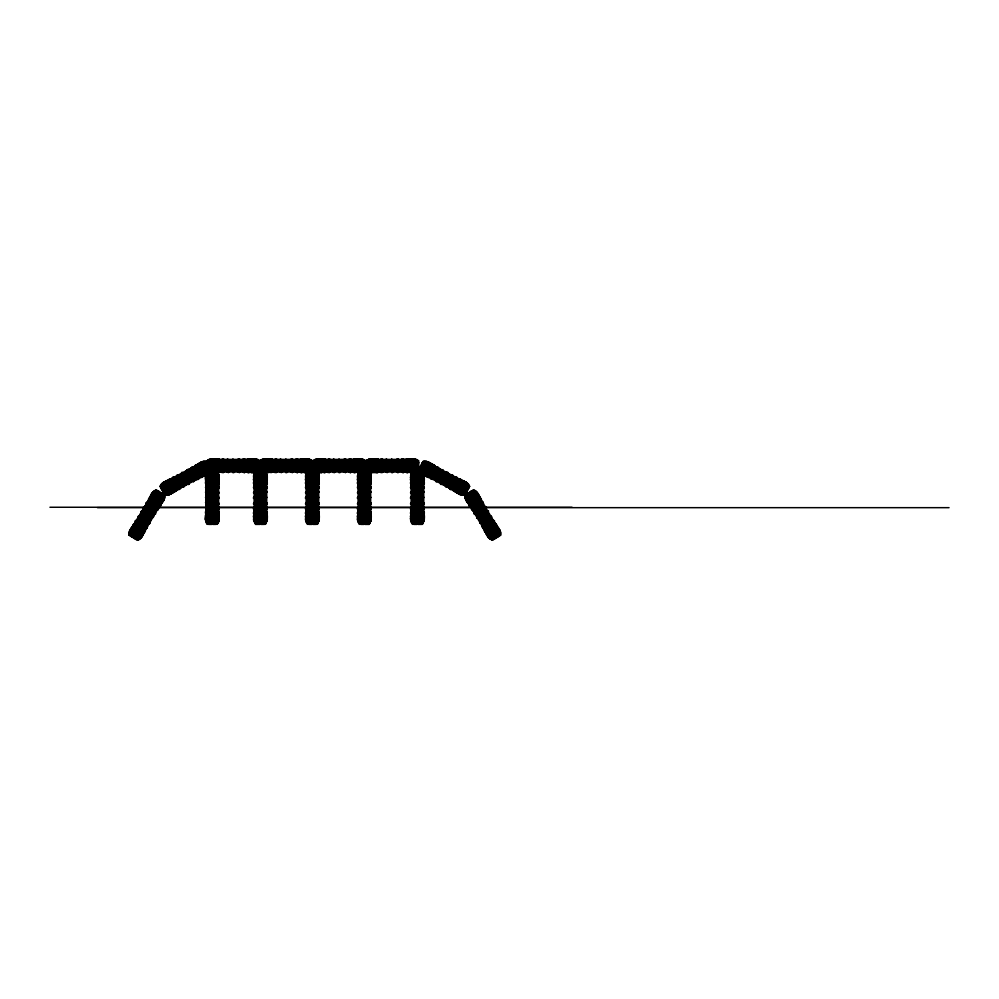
<?xml version="1.0" encoding="UTF-8"?>
<svg xmlns="http://www.w3.org/2000/svg" width="999" height="999" viewBox="0 0 999 999"><rect width="100%" height="100%" fill="white"/><g stroke="black" fill="none" stroke-linecap="round" stroke-linejoin="round"><path stroke-width="1.5" d="M456.58 479.395L456.58 478.558M149.825 497.952L150.899 495.104M162.637 501.023L160.464 506.068L159.016 507.067M176.898 475.786L177.123 474.837L178.034 475.174M183.966 486.251L183.754 487.2L182.842 486.85M187.362 470.179L187.962 469.23L190.534 471.615M143.744 532.579L142.645 535.489M150.037 497.614C149.8 495.317 153.546 491.358 155.819 493.344M436.151 481.093L436.288 481.993L437.125 481.605M443.057 470.541L442.919 469.63L442.095 470.017M445.079 485.889C447.877 488.136 454.445 475.899 451.024 474.812M474.238 514.01L475.137 514.448M232.942 458.878L232.917 472.714L232.954 471.978M285.914 471.978L285.864 472.714L285.889 458.878M339.036 458.878L339.011 472.714L339.061 471.978M339.96 471.978L339.91 472.714L339.86 471.978M391.77 471.978L391.72 472.714L391.745 458.878M392.657 471.978L392.619 472.714L392.57 471.978M481.206 500.124C481.705 497.852 477.897 495.117 476.024 496.865M484.49 530.069L484.715 531.868L486.188 532.917M142.932 533.941C143.044 536.401 139.273 540.609 136.826 538.748M150.849 496.241L151.361 493.968L153.122 492.457M163.898 498.901L163.399 501.173L161.626 502.697L161.888 501.86M129.745 531.505L131.019 528.309M142.832 534.115L142.308 536.413L140.534 537.962M150.961 496.066C150.874 493.706 154.608 489.16 157.118 491.183M481.506 500.611L481.306 498.863L479.87 497.877M484.19 529.582C483.666 531.768 487.437 534.465 489.26 532.642M151.236 495.604C151.174 493.119 154.97 488.673 157.505 490.534L130.27 536.051C127.248 534.752 129.658 529.233 131.768 528.134M130.37 533.229L130.232 531.093M142.545 534.59C142.607 537.075 138.811 541.508 136.276 539.647L163.524 494.143C166.483 495.442 164.161 500.961 162.013 502.06M163.162 500.049L163.636 498.039L163.162 498.826M137.737 540.234L164.723 495.142L163.948 493.831L209.74 469.28M207.892 461.026L208.991 460.277M260.839 461.026L261.938 460.277M313.986 461.026L315.085 460.277M366.695 461.026L367.794 460.277M259.116 470.379L258.004 471.128M312.075 470.379L310.964 471.128M365.222 470.379L364.111 471.128M417.932 470.379L416.808 471.128M412.225 458.878C414.26 458.753 419.118 459.29 418.681 462.2L206.843 462.2C206.306 459.203 211.326 458.816 213.299 458.878M312.824 470.379L308.092 472.627M207.917 469.205L418.681 469.205L418.681 470.379L415.721 471.978L369.28 471.978L366.496 470.654L366.408 469.205M205.257 476.623L205.444 475.424M206.031 476.623L206.194 475.599L206.194 505.894M205.444 517.944C205.382 519.905 205.769 524.937 208.766 524.4L208.766 472.115M206.194 518.119L206.194 520.154L206.031 508.116M218.344 477.647L218.344 475.599L218.344 520.154L218.344 518.119M267.27 477.809L267.27 475.424L265.497 471.603L265.497 524.15L263.948 524.4L263.948 471.353M319.255 477.809L319.255 475.424L317.482 471.603L317.482 524.15L315.934 524.4L315.934 471.353L317.207 471.366L317.207 524.388M371.203 477.809L371.203 475.424L369.056 471.353L369.056 524.4L367.882 524.4L367.882 471.353L370.529 471.778M424.288 477.809L424.288 475.424M418.494 469.805L419.143 471.004L463.873 494.98L465.097 495.017L465.784 493.831L419.043 468.768L418.494 469.805L465.234 494.867L492.457 540.247L493.456 539.647L466.221 494.143C463.424 495.242 465.596 499.712 466.683 501.386M429.607 462.712C427.909 461.725 423.301 459.69 422.352 462.587L469.105 487.649C470.729 485.064 466.296 481.443 463.748 481.63M205.444 480.294L205.444 478.196L207.405 474.513M218.344 519.517L218.344 517.532M267.27 478.384C267.407 476.386 266.795 471.665 263.948 472.115M319.255 478.384C319.43 476.348 318.731 471.74 315.934 472.115M371.203 478.384C371.316 476.423 370.779 471.615 367.882 472.115M424.288 478.384L423.751 474.987L423.751 521.441L422.415 524.3L420.966 524.4L420.966 471.353M205.332 476.96L205.981 475.249M206.031 477.46L206.194 476.486M205.444 515.047C205.22 517.457 205.107 523.651 208.766 523.351M218.344 478.446L218.344 476.486M218.344 519.28L218.344 517.307M267.27 478.608L267.27 476.311L265.222 472.415M319.255 478.608L319.255 476.311L317.207 472.415M371.203 478.608L371.203 476.311L369.155 472.415M424.288 478.608L424.288 476.311M206.031 479.245L206.194 478.346M218.344 480.144L218.344 476.236M218.344 517.407L218.344 515.621M267.27 480.294C267.457 478.396 266.596 474.125 263.948 474.637M267.27 517.557L267.27 515.472M319.255 480.294C319.48 478.359 318.544 474.2 315.934 474.637M319.255 517.557L319.255 515.472M371.203 480.294C371.378 478.421 370.592 474.088 367.882 474.637M371.203 517.557L371.203 515.472M424.288 480.294C424.488 478.396 423.626 474.125 420.966 474.637M424.288 517.557L424.288 515.472M218.344 480.569L219.28 477.46L217.282 472.564M218.344 516.933L218.344 515.184M267.27 480.706L267.27 478.671M263.948 523.351C267.595 523.651 267.482 517.47 267.27 515.047M319.255 480.706L319.255 478.671M315.934 523.351C319.555 523.576 319.493 517.507 319.255 515.047M371.203 480.706L371.203 478.671M367.882 523.351C371.491 523.588 371.453 517.494 371.203 515.047M424.288 480.706L424.288 478.671M420.966 523.351C424.625 523.651 424.513 517.47 424.288 515.047M497.977 528.134C500.187 529.258 502.31 534.69 499.475 536.051L472.24 490.534C474.812 488.499 478.533 493.219 478.509 495.604M206.194 481.793L206.194 483.266M218.344 483.266L218.344 481.793M218.344 513.961L218.344 512.487M267.27 483.391C267.557 481.655 266.258 478.184 263.948 478.733M267.27 514.085L267.27 512.362M319.255 483.391C319.568 481.63 318.219 478.221 315.934 478.733M319.255 514.085L319.255 512.362M371.203 483.391C371.466 481.668 370.242 478.146 367.882 478.733M371.203 514.085L371.203 512.362M424.288 483.391C424.575 481.655 423.289 478.184 420.966 478.733M424.288 514.085L424.288 512.362M483.191 503.434L482.729 501.61L480.057 500.799L478.796 501.498M482.505 526.748L482.967 528.583M494.505 522.34L494.517 520.941L493.281 520.292M205.444 511.763C205.17 513.436 206.456 516.845 208.766 516.233M206.194 511.888L206.194 513.299M218.344 483.866L218.344 482.455M218.344 513.299L218.344 511.888M267.27 483.991L267.27 482.342M319.255 483.991L319.255 482.342M371.203 483.991L371.203 482.342M424.288 483.991L424.288 482.342M134.49 523.988L133.766 525.212L136.289 520.679M158.304 509.315L157.717 510.302M146.378 502.659L149.6 500.799L150.936 501.498M483.553 504.033L483.154 502.31M206.269 473.526L206.543 472.539M180.594 488.061L179.358 489.335L176.848 488.623L176.061 487.337M190.747 468.356L191.97 467.082M198.639 478.384L198.002 479.557L196.678 479.433M218.344 487.387L218.344 486.326M218.344 509.428L218.344 508.366M267.27 487.475L265.497 484.265L263.948 484.128M267.27 509.515L267.27 508.279M319.255 487.475L317.482 484.265L315.934 484.128M319.255 509.515L319.255 508.279M371.203 487.475L369.393 484.215L367.882 484.128M371.203 509.515L371.203 508.279M424.288 487.475L422.515 484.265L420.966 484.128M424.288 509.515L424.288 508.279M205.444 507.542L207.255 510.576L208.766 510.651M218.344 488.124L218.344 487.15M218.344 508.603L218.344 507.629M267.27 488.211L267.27 487.062M319.255 488.211L319.255 487.062M371.203 488.211L371.203 487.062M424.288 488.211L424.288 487.062M191.358 468.032L192.695 466.695L195.392 467.382L199.987 475.836L199.151 478.733L197.29 479.108M160.714 485.976L163.224 482.505L166.471 481.381M132.705 525.499L134.478 523.613M148.476 499.15C149.126 497.564 151.998 495.117 153.721 496.865M144.356 531.468L144.605 530.756M145.305 531.031L144.43 532.504M440.422 484.003L446.878 471.965M131.893 528.334L132.205 527.497C129.57 528.771 127.622 535.127 131.943 535.826M143.931 533.329C143.144 535.039 140.235 538.136 138.249 536.363M130.694 530.332L131.056 529.408M467.02 488.748L467.47 487.612M469.655 486.625L422.914 461.563M141.321 536.538L141.708 535.576M419.418 470.292L420.03 471.478M218.544 479.47C219.83 477.485 218.968 471.653 215.772 472.115L215.772 524.4C218.931 524.725 219.855 518.931 218.544 516.833M254.158 478.921L253.609 475.424L255.769 471.353L255.769 524.4L256.93 524.4L256.93 471.353L255.669 471.303M265.497 524.15L267.27 520.329L267.27 517.944M306.156 478.921L305.607 475.424L307.38 471.603M317.482 524.15L319.255 520.329L319.255 517.944M359.328 471.603L357.555 475.424L358.092 478.921M369.056 524.4L371.203 520.329L371.203 517.944M411.176 478.921L410.639 475.424L412.412 471.603M463.811 487.025L464.285 485.901M256.93 472.115C253.746 471.653 252.872 477.485 254.158 479.47M306.156 516.833C304.82 518.943 305.794 524.687 308.928 524.4L308.928 472.115C305.731 471.653 304.87 477.485 306.156 479.47M358.092 516.833C356.73 519.005 357.817 524.6 360.876 524.4L360.876 472.115C357.679 471.653 356.818 477.485 358.092 479.47M411.176 516.833C409.815 519.005 410.901 524.6 413.961 524.4L413.961 472.115C410.764 471.653 409.902 477.485 411.176 479.47M255.394 472.639L253.609 476.311L254.158 479.67M307.38 472.639L305.607 476.311L306.156 479.67M359.328 472.639L357.555 476.311L358.092 479.67M205.981 477.222L207.317 474.712L208.766 474.637M441.458 483.941L441.158 484.602L441.546 483.978M447.477 472.914L447.777 472.24L447.39 472.864M228.846 471.978L228.296 472.714L227.747 471.978M281.793 471.978L281.243 472.714L280.694 471.978M334.94 471.978L334.39 472.714L333.841 471.978M387.649 471.978L387.1 472.714L386.551 471.978M218.544 478.921L219.093 475.424L217.32 471.603L217.32 524.15M254.158 516.833L253.609 520.329L255.769 524.4M266.046 521.103L266.508 520.154M318.044 521.103L318.506 520.154M369.992 521.103L370.454 520.154M412.038 473.501L410.452 477.46L411.176 479.67M423.077 521.103L423.539 520.154M422.477 524.238L422.515 474.85M423.751 521.441L424.288 517.944M168.843 480.869L170.454 479.483M177.073 489.947C176.373 492.182 171.828 492.307 171.154 489.972M203.009 476.036L201.948 477.435L200.2 477.547M217.282 523.476L219.093 519.68L218.544 516.296M254.158 516.296L253.609 519.68L255.769 523.638M266.046 520.442L266.508 519.517M306.156 516.296L305.607 519.68L307.754 523.638M318.044 520.442L318.506 519.517M358.092 516.296L357.555 519.68L359.702 523.638M369.992 520.442L370.454 519.517M411.176 516.296L410.452 518.531L412.038 522.527M423.077 520.442L423.539 519.517M254.158 516.083C252.872 518.056 253.758 523.813 256.93 523.351M266.046 520.192L266.508 519.28M306.156 516.083C304.857 518.056 305.756 523.813 308.928 523.351M318.044 520.192L318.506 519.28M358.092 516.083C356.805 518.056 357.704 523.813 360.876 523.351M369.992 520.192L370.454 519.28M411.176 516.083C409.89 518.056 410.789 523.813 413.961 523.351M423.077 520.192L423.539 519.28M167.707 480.719L169.668 479.045M176.573 490.209L174.613 491.883M194.755 466.208C195.479 464.073 200.212 463.511 200.886 466.071M420.729 466.321L421.253 465.359M419.717 469.13L419.143 470.529L421.628 473.926M419.892 468.781L420.342 467.957M420.517 467.619L421.116 466.521M421.628 465.559L422.215 464.46M422.402 464.11L422.839 463.286M423.027 462.949C424.125 459.915 429.67 461.913 430.806 463.973M421.391 466.67L421.903 465.709M422.502 464.61L423.301 463.099M421.928 470.317C420.117 472.677 424.138 476.248 426.461 475.899M422.115 469.967L422.552 469.143M422.739 468.806L423.326 467.707M423.838 466.745L424.425 465.646M424.612 465.309L425.062 464.485M425.237 464.135C426.173 461.263 431.418 462.737 432.392 464.822M423.576 467.844L424.1 466.883M425.537 472.252C423.826 474.225 426.835 477.872 429.046 477.285M425.724 471.915L426.161 471.091M426.348 470.741L426.935 469.642M427.46 468.681L428.047 467.582M428.221 467.245L428.671 466.421M428.858 466.071C429.533 463.511 434.265 464.073 434.977 466.208M427.147 469.755L427.659 468.793M430.307 474.8L429.67 476.173L430.594 478.733L432.442 479.108M430.482 474.463L430.931 473.638M431.106 473.301L431.705 472.202M432.217 471.241L432.804 470.142M432.992 469.792L433.429 468.968M433.616 468.631L434.403 467.345L437.038 466.695L438.386 468.032M431.855 472.277L432.367 471.316M459.79 487.262L460.302 486.301M458.591 489.972C457.929 492.382 453.346 492.145 452.659 489.947M458.778 489.635L459.215 488.811M459.403 488.461L459.99 487.362M460.502 486.401L461.101 485.302M461.276 484.965L461.725 484.14M461.9 483.791C463.598 481.905 460.776 478.234 458.603 478.871M463.561 489.273L464.073 488.324M462.412 492.02C461.638 494.58 457.517 493.394 455.969 492.345M462.587 491.683L463.037 490.859M463.224 490.509L463.811 489.41M464.323 488.449L464.91 487.35M465.097 487.012L465.534 486.188M465.721 485.839C467.52 483.753 464.11 481.019 462.425 480.307M465.984 490.584L466.496 489.622M464.86 493.331C463.948 496.116 459.503 494.355 457.829 493.331M465.047 492.994L465.484 492.17M465.671 491.82C470.554 487.924 469.068 483.379 464.285 481.306M465.921 491.958L466.521 490.859M467.033 489.897L467.619 488.811M467.807 488.461L468.244 487.637M466.895 491.071L467.407 490.109M186.663 469.93L187.65 470.017M193.444 481.993L193.581 481.093M267.27 492.27C265.771 488.474 253.247 488.823 254.158 492.582M267.27 504.145L267.27 503.484M319.255 492.27C317.869 488.499 305.207 488.811 306.156 492.582M319.255 504.145L319.255 503.484M371.203 492.27C369.755 488.461 357.093 488.836 358.092 492.582M371.203 504.145L371.203 503.484M424.288 492.27C422.827 488.461 410.127 488.861 411.176 492.582M424.288 504.145L424.288 503.484M218.544 481.256C219.98 479.358 218.669 474.188 215.772 474.637M218.544 518.531L219.28 516.508L218.544 514.497M254.158 514.497L253.421 516.508L254.158 518.531M306.156 514.497L305.419 516.508L306.156 518.531M358.092 514.497L357.367 516.508L358.092 518.531M411.388 478.346L411.863 477.51M411.176 514.497L410.452 516.508L411.176 518.531M228.072 471.978C224.363 473.002 223.901 460.402 227.76 458.878M239.935 471.978L239.298 472.714L238.649 471.978M281.019 471.978C277.322 473.002 276.86 460.402 280.707 458.878M292.894 471.978L292.245 472.714L291.608 471.978M334.166 471.978L333.191 472.527L332.055 469.205M346.041 471.978L345.392 472.714L344.755 471.978M386.875 471.978C383.179 473.002 382.704 460.402 386.563 458.878M398.738 471.978L398.102 472.714L397.452 471.978M218.544 481.668L219.28 479.695L218.544 477.722M254.158 477.722L253.421 479.695L254.158 481.668M254.158 514.098C252.759 515.921 254.008 521.103 256.93 520.566M266.508 516.933L265.309 518.444M267.27 517.082L265.384 520.479L263.948 520.566M306.156 477.722L305.419 479.695L306.156 481.668M306.156 514.098C304.745 515.921 306.006 521.103 308.928 520.566M318.044 517.744L318.506 516.933M319.255 517.082L317.382 520.479L315.934 520.566M358.092 477.722L357.367 479.695L358.092 481.668M358.092 514.098C356.693 515.921 357.954 521.103 360.876 520.566M369.992 517.744L370.454 516.933M371.203 517.082L369.393 520.429L367.882 520.566M411.176 477.722L410.452 479.695L411.176 481.668M411.176 514.098C409.777 515.921 411.039 521.103 413.961 520.566M423.077 517.744L423.539 516.933M424.288 517.082L422.415 520.479L420.966 520.566M129.408 532.08L153.596 491.658M136.676 520.342L138.574 517.17M140.434 514.048L139.236 516.97M141.771 511.513L144.58 507.13M144.593 506.805L148.264 501.885M140.784 514.385L141.92 511.575M154.008 492.282L153.671 492.857L154.708 492.557M129.208 534.078L155.27 490.534M129.058 535.052L156.119 489.91M129.258 535.452L156.493 489.935M137.288 540.247L164.523 494.742L210.577 470.154M138.524 539.66L164.585 496.103M150.412 520.142L151.96 517.557M140.659 537.325L140.984 536.788L140.11 537.337M150.861 520.292L149.375 522.777L149.338 521.915M153.821 515.347C153.584 522.327 145.242 511.663 141.246 511.226M140.185 538.536L164.385 498.101M196.99 465.01L199.363 463.124M173.988 491.595L172.565 493.194L170.442 493.506M205.444 502.659C207.617 505.407 218.369 505.319 218.544 502.397M485.914 507.992L485.951 506.993M479.782 522.202L479.732 523.189L483.379 522.052M218.544 484.19C220.13 482.517 218.294 478.184 215.772 478.733M218.544 514.885L219.28 513.224L218.544 511.563M254.158 511.563L253.421 513.224L254.158 514.885M306.156 511.563L305.419 513.224L306.156 514.885M358.092 511.563L357.367 513.224L358.092 514.885M411.176 511.563L410.452 513.224L411.176 514.885M423.838 462.05L428.296 462L430.994 464.073L430.144 463.848M464.56 494.505L460.064 494.53L458.029 493.444M198.926 463.973C200.075 461.913 205.607 459.915 206.718 462.949M208.117 473.926L209.952 471.341M218.544 484.752L219.28 483.166L218.544 481.568M254.158 481.568L253.421 483.166L254.158 484.752M254.158 511.001C252.585 512.599 254.433 516.858 256.93 516.233M266.046 513.961L266.508 513.299M306.156 481.568L305.419 483.166L306.156 484.752M306.156 511.001C304.57 512.599 306.431 516.858 308.928 516.233M318.044 513.961L318.506 513.299M358.092 481.568L357.367 483.166L358.092 484.752M358.092 511.001C356.518 512.599 358.379 516.858 360.876 516.233M369.992 513.961L370.454 513.299M411.176 481.568L410.452 483.166L411.176 484.752M411.176 511.001C409.602 512.599 411.463 516.858 413.961 516.233M423.077 513.961L423.539 513.299M165.996 481.63C163.561 481.481 158.804 485.002 160.639 487.649L207.38 462.587C206.406 459.815 201.848 461.663 200.125 462.712M162.55 484.253L163.162 483.391M171.928 492.707L169.106 494.83L164.723 495.054M130.632 530.132L131.281 529.333M131.581 528.846L130.944 529.607L132.005 526.685M162.088 501.535L162.725 500.774M141.758 535.814L141.109 536.575L142.907 533.903M131.968 527.884L132.567 527.197M161.214 502.997L161.813 502.31M161.788 503.508C162.887 501.985 164.448 497.864 161.838 496.953M142.07 534.964L142.67 534.29M150.886 496.291L151.461 495.616M132.218 526.323C131.119 527.797 129.658 531.88 132.23 532.754M255.582 473.826L254.832 475.312L255.582 474.513M218.544 488.049L219.093 486.238L217.282 484.215L215.772 484.128M218.544 510.089L219.28 508.891L218.544 507.704M254.158 507.704L253.421 508.891L254.158 510.089M306.156 507.704L305.419 508.891L306.156 510.089M358.092 507.704L357.367 508.891L358.092 510.089M411.176 507.704L410.452 508.891L411.176 510.089M149.013 498.251L148.239 500.611M224.226 471.978L223.114 472.714L222.015 471.978M277.185 471.978L276.074 472.714L274.962 471.978M330.332 471.978L329.22 472.714L328.109 471.978M383.029 471.978L381.93 472.714L380.819 471.978M172.19 477.697L173.277 477.11M179.733 489.148L178.634 489.722M218.544 488.748L219.28 487.637L218.544 486.525M254.158 486.525L253.421 487.637L254.158 488.748M254.158 507.005L253.609 508.691L255.432 510.576L256.93 510.651M306.156 486.525L305.419 487.637L306.156 488.748M306.156 507.005L305.607 508.691L307.417 510.576L308.928 510.651M358.092 486.525L357.367 487.637L358.092 488.748M358.092 507.005L357.555 508.691L359.365 510.576L360.876 510.651M411.176 486.525L410.452 487.637L411.176 488.748M411.176 507.005L410.639 508.691L412.45 510.576L413.961 510.651M254.832 477.51L255.582 476.798M223.539 471.978L221.728 472.527L219.705 470.716L219.618 469.205M245.567 471.978L244.38 472.714L243.182 471.978M276.486 471.978L274.675 472.527L272.615 470.654L272.565 469.205M298.526 471.978L297.327 472.714L296.141 471.978M329.633 471.978L327.822 472.527L325.761 470.654L325.711 469.205M351.673 471.978L350.474 472.714L349.288 471.978M382.342 471.978L380.532 472.527L378.471 470.654L378.421 469.205M404.37 471.978L403.184 472.714L401.985 471.978M217.133 518.444L217.869 517.744M147.253 528.146L144.793 529.17M319.393 458.878C317.32 458.791 312.625 459.253 312.824 462.2M194.68 465.634L197.065 464.972M195.142 466.233L196.391 465.571L193.294 467.232M202.71 475.961L202.135 476.448L205.744 474.338M172.59 492.295L173.277 491.745M173.764 492.345C172.215 493.406 168.119 494.58 167.333 492.02M166.296 481.518L165.584 482.08L168.619 480.457M197.939 463.886C199.5 462.874 203.721 461.451 204.495 464.135M172.902 491.945L172.19 492.507L175.087 490.959L174.363 491.171M163.936 482.967L164.723 482.367M170.617 493.356L171.403 492.744M171.903 493.331C170.23 494.393 165.809 496.041 164.872 493.331M163.724 483.079L165.934 480.831L168.057 480.531M170.417 493.456L171.216 492.857M171.716 493.444L169.68 494.53L165.31 494.655M200.637 463.299L201.461 462.674M465.759 495.641L465.921 500.099L468.743 503.359M138.886 539.035L137.862 539.66L136.676 538.998M154.745 491.396L155.956 490.834M220.242 471.978L218.644 472.714L217.058 471.978M251.711 469.205C252.335 471.703 248.089 473.563 246.478 471.978M273.189 471.978L265.397 472.627M326.336 471.978L324.75 472.714L323.152 471.978M354.882 471.778L355.544 471.303M357.817 469.205C358.441 471.703 354.183 473.563 352.585 471.978M379.046 471.978L377.447 472.714L369.543 471.978M216.583 460.089L217.27 459.627M219.668 471.978C217.982 473.576 213.686 471.703 214.211 469.205M250.374 471.978L248.714 472.714L247.04 471.978M269.543 460.089L270.23 459.627M272.627 471.978C270.954 473.551 266.583 471.753 267.158 469.205M303.321 471.978L301.661 472.714L300 471.978M322.689 460.089L323.376 459.627M325.774 471.978C324.088 473.576 319.78 471.703 320.317 469.205M356.468 471.978L354.807 472.714L353.147 471.978M375.387 460.089L376.074 459.627M378.484 471.978C376.81 473.551 372.44 471.753 373.014 469.205M409.178 471.978L407.517 472.714L405.856 471.978M477.247 517.981L476.598 518.306L486.813 512.075M488.036 511.525L488.636 511.113L486.9 512.025M238.149 458.878C241.608 460.901 241.171 472.39 237.874 471.978M291.096 458.878C294.555 460.901 294.118 472.39 290.834 471.978M344.243 458.878C347.702 460.901 347.265 472.39 343.981 471.978M396.953 458.878L398.489 462.2M161.738 502.522C163.861 501.473 166.109 496.041 163.124 494.792M436.438 481.243C432.442 480.207 439.248 467.445 442.37 470.179M451.71 475.174L452.622 474.837L452.834 475.786M446.903 486.85L445.991 487.2L445.766 486.251M468.931 492.907L469.867 492.345M466.608 494.792C463.711 496.066 465.834 501.461 468.007 502.522M466.945 494.592L467.744 494.105M468.081 493.906L469.155 493.269M470.092 492.707L471.153 492.07M471.491 491.87L472.29 491.383M472.627 491.183C475.137 489.16 478.858 493.706 478.783 496.066M467.907 494.38L470.254 492.982M467.907 496.953C465.134 498.026 466.758 503.184 468.931 504.058M468.231 496.753L469.043 496.266M469.368 496.066L470.442 495.429M471.378 494.867L472.452 494.23M472.777 494.03L473.588 493.543M473.913 493.344C475.961 491.433 478.858 494.842 479.67 496.491M470.591 495.679L471.528 495.117M470.005 500.462C467.507 501.261 468.244 505.956 470.429 506.58M470.342 500.262L471.141 499.787M471.478 499.587L472.552 498.938M473.489 498.389L474.55 497.739M474.887 497.539L475.686 497.065M472.664 499.15L473.601 498.588M472.777 505.107L471.516 506.006L471.653 509.677M473.114 504.895L473.913 504.42M474.25 504.22L475.324 503.583M476.261 503.021L477.322 502.385M477.659 502.185L478.459 501.698M475.412 503.721L476.348 503.171M486.525 520.167L484.552 521.441M487.587 519.53C488.836 519.393 492.969 516.208 490.559 515.746M483.416 522.115L484.228 521.64M486.563 520.242L487.637 519.605M486.313 527.722L487.537 527.172M488.861 526.198L489.797 525.636M486.401 527.859L485.014 528.546L481.955 526.898M487.874 526.972L488.936 526.336M489.872 525.774L490.946 525.137M491.283 524.937L492.082 524.45M492.42 524.25L493.668 523.414L494.255 520.866L492.932 519.705M491.695 530.931L492.619 530.369M489.597 532.442L490.397 531.967M490.734 531.768L491.808 531.118M492.744 530.569L493.806 529.92M494.143 529.72L494.955 529.245M495.279 529.045C497.752 528.296 497.152 523.688 494.98 523.126M493.881 534.602L494.817 534.04M491.496 536.363C489.323 538.311 485.589 534.627 485.789 532.23M491.82 536.163L492.632 535.676M492.957 535.476L494.03 534.84M494.967 534.278L496.041 533.641M496.366 533.441L497.177 532.954M497.502 532.754C500.262 531.718 498.726 526.623 496.565 525.786M495.292 536.962L496.228 536.401M492.919 538.748C490.459 540.696 486.7 536.338 486.813 533.941M493.256 538.548L494.055 538.074M494.393 537.874L495.454 537.225M496.391 536.675L497.465 536.026M497.802 535.826C502.11 535.114 500.149 528.846 497.589 527.484M493.069 538.998C490.621 540.746 486.8 536.65 486.913 534.115M494.542 538.124L495.604 537.474M496.54 536.913L497.614 536.276M497.952 536.076L498.751 535.601M499.088 535.402C502.01 534.14 499.837 528.721 497.689 527.672M495.829 537.849L496.765 537.287M151.711 495.217L152.535 494.742M138.162 516.396L138.599 518.381M155.632 513.798C156.344 509.815 145.404 503.621 144.218 507.33M149.525 523.976L149.563 522.864M323.239 471.978L321.278 472.714L319.305 471.978M218.544 492.582C219.63 488.823 206.83 488.536 205.444 492.27M218.544 504.458L219.28 503.808L218.544 503.171M254.158 503.171L253.421 503.808L254.158 504.458M306.156 503.171L305.419 503.808L306.156 504.458M358.092 503.171L357.367 503.808L358.092 504.458M411.176 503.171L410.452 503.808L411.176 504.458M486.763 512.162L487.412 511.788M212.999 460.089L214.723 459.465M238.961 458.878L239.623 458.878M216.746 471.978C214.872 473.389 209.628 472.14 210.115 469.205M265.946 460.089L267.682 459.465M254.008 471.978L251.998 472.714L249.975 471.978M291.908 458.878L292.582 458.878M269.693 471.978C267.807 473.389 262.587 472.14 263.062 469.205M319.093 460.089L319.93 459.627M306.968 471.978L304.945 472.714L302.922 471.978M345.067 458.878L345.729 458.878M322.839 471.978C320.929 473.426 315.796 472.077 316.208 469.205M371.803 460.089L373.526 459.465M397.764 458.878L398.439 458.878M375.549 471.978C373.663 473.389 368.444 472.14 368.918 469.205M161.938 483.803L203.459 461.538M169.206 480.144L172.303 478.484M174.625 477.247L177.822 475.524M180.669 474.001C184.291 468.281 187.013 480.919 189.31 484.003M184.478 471.953L187.013 470.591M190.622 468.656L187.949 469.917M196.978 465.259L200.012 463.623L199.138 463.911M160.739 485.414L205.469 461.438M160.127 486.176L206.531 461.338M160.09 486.625L206.83 461.563M207.567 462.937L160.827 487.999L161.264 488.823L207.342 464.11L206.893 463.286M209.403 467.957L163.324 492.669L163.774 493.494L209.84 468.781M164.897 495.079L210.552 470.604M165.871 494.98L210.589 471.004M175.986 490.297L178.047 489.185M181.031 487.587L184.291 485.839M185.127 485.389L188.749 482.917M193.843 480.894L197.64 478.871M198.002 478.496L201.099 476.835M167.869 494.88L208.803 472.927M210.727 459.415L216.196 458.878M263.686 459.415L269.143 458.878M268.107 471.978L266.159 471.978M321.253 471.978L319.043 472.714L316.833 471.978M369.543 459.415L375 458.878M360.851 471.778L363.836 471.353L363.836 524.4L362.587 524.4L362.587 471.353M373.963 471.978L372.015 471.978M210.789 460.089L211.713 459.627M263.748 460.089L264.673 459.627M267.894 471.978C265.909 473.264 260.09 472.402 260.552 469.205M316.895 460.089L317.819 459.627L316.233 460.089M321.041 471.978C318.981 473.339 313.374 472.277 313.698 469.205M369.605 460.089L370.529 459.627M373.751 471.978L371.516 472.714L369.28 471.978M210.127 460.089L211.076 459.627M266.246 458.878C264.248 458.791 259.315 459.24 259.79 462.2M263.087 460.089L264.036 459.627M255.644 471.778L256.593 471.303M211.588 472.627L209.802 471.978L256.918 471.978L259.777 470.654L259.877 469.205M267.357 471.978L265.06 472.714M312.587 470.754L260.04 470.754L259.79 469.205M320.504 471.978L317.008 472.527M417.545 471.128L365.809 470.716L365.696 460.826L369.717 458.878L372.103 458.878M368.931 460.089L369.892 459.627M361.738 471.778L362.687 471.303M359.528 458.878L361.913 458.878L365.971 460.926L365.934 470.566L361.238 472.627M373.214 471.978L370.904 472.714L368.606 471.978M414.448 471.778L415.397 471.303L414.348 471.353L414.348 524.4L415.284 524.4L415.284 471.353M418.444 470.754L313.187 470.754L312.824 469.205M218.544 493.356L219.28 492.807L218.544 492.257M254.158 492.257L253.421 492.807L254.158 493.356M254.158 502.397C254.345 505.332 265.085 505.407 267.27 502.659M306.156 492.257L305.419 492.807L306.156 493.356M306.156 502.397C306.331 505.332 317.083 505.407 319.255 502.659M358.092 492.257L357.367 492.807L358.092 493.356M358.092 502.397C358.279 505.332 369.031 505.407 371.203 502.659M411.176 492.257L410.452 492.807L411.176 493.356M411.176 502.397C411.363 505.332 422.115 505.407 424.288 502.659M149.937 498.176L151.636 497.702M159.316 506.58C161.576 505.931 162.088 501.311 159.728 500.462M492.457 540.247L488.523 537.862L487.187 534.59M134.765 523.126C132.592 523.688 131.993 528.296 134.453 529.045M308.541 473.201L309.665 472.814M207.18 474.637L204.857 475.049M200.712 463.074L201.661 462.749M208.366 473.913L209.503 473.526M265.222 523.626L267.27 519.68L267.27 517.37M317.207 523.626L319.255 519.68L319.255 517.37M369.155 523.626L371.203 519.68L371.203 517.37M204.171 475.187L205.032 474.9M204.395 475.911C206.119 475.174 209.59 472.44 207.817 470.317M222.54 458.878L223.689 458.878M243.032 458.878L246.116 460.826L246.129 470.379L244.168 472.527L242.495 471.978M275.499 458.878L276.648 458.878M295.979 458.878L299.001 460.689L299.088 462.2M328.646 458.878L329.795 458.878M349.126 458.878L352.21 460.826L352.235 470.379L350.274 472.527L348.589 471.978M381.356 458.878L382.505 458.878M401.835 458.878L404.857 460.689L404.945 462.2M199.588 463.848L198.751 464.123L201.448 462L205.906 462.05M433.054 479.433L431.318 479.12M455.082 476.985L456.83 477.31L457.617 479.945L453.121 488.374L450.374 489.335L449.15 488.061M243.756 458.878L244.992 458.878M296.715 458.878L297.952 458.878M349.862 458.878L351.099 458.878M402.56 458.878L403.796 458.878M157.33 509.89L158.729 508.616L158.204 505.944L156.955 505.107M136.451 520.292L135.215 520.941L135.477 523.588M139.198 537.412L140.247 537.112M455.694 477.322L457.554 477.697M451.86 489.522L450.462 489.597L449.762 488.386M147.328 502.135L146.129 502.709L146.191 504.033M136.813 519.705L135.477 520.866L136.076 523.414L137.325 524.25M217.819 458.878L219.468 458.878M247.252 458.878C248.926 458.603 252.335 459.89 251.711 462.2M270.779 458.878L272.427 458.878M300.2 458.878C301.873 458.603 305.282 459.89 304.67 462.2M323.926 458.878L325.574 458.878M353.346 458.878C355.02 458.603 358.429 459.89 357.817 462.2M376.623 458.878L378.271 458.878M406.056 458.878C407.729 458.603 411.138 459.89 410.527 462.2M140.497 535.239L141.496 535.027M247.852 458.878L249.563 458.878M300.799 458.878L302.522 458.878M353.946 458.878L355.669 458.878M406.655 458.878L408.379 458.878M250.524 458.878C252.947 458.653 259.128 458.541 258.828 462.2M303.471 458.878C305.294 458.703 309.59 459.503 309.003 462.2M320.254 458.878L322.29 458.878M356.631 458.878C359.041 458.653 365.234 458.541 364.935 462.2M409.328 458.878C411.151 458.703 415.447 459.503 414.847 462.2M250.949 458.878L253.034 458.878M303.896 458.878L305.994 458.878M357.055 458.878L359.141 458.878M409.752 458.878L411.838 458.878M359.141 472.527L356.081 471.978M411.838 472.527L408.778 471.978M305.582 458.878C307.505 458.778 312.337 459.278 311.788 462.2M317.894 458.878L320.192 458.878M411.438 458.878C413.361 458.778 418.194 459.278 417.632 462.2M360.377 472.627L364.772 470.716L364.935 469.205M252.847 458.878L255.17 458.878L259.116 461.026M305.806 458.878L309.19 459.415M255.17 472.527L251.773 471.978M358.953 458.878L361.263 458.878M411.663 458.878L413.973 458.878L417.932 461.026M253.421 458.878C255.394 458.816 260.414 459.203 259.877 462.2M306.381 458.878L308.766 458.878L312.824 461.026M255.132 472.627L252.31 471.978M205.444 497.402L219.28 497.427L218.506 497.427M218.344 498.351L219.28 498.326L218.544 498.376M267.27 497.452L253.421 497.427L254.158 497.477M319.255 497.452L305.419 497.427L306.156 497.477M371.203 497.452L357.367 497.427L358.092 497.477M424.288 497.452L410.452 497.427L411.176 497.477M209.503 472.814L210.714 472.677M361.613 472.814L362.824 472.677M216.945 524.4L216.945 472.115M422.14 523.638L424.288 519.68L424.288 517.37M254.158 498.276L253.421 498.326L254.158 498.376M306.156 498.276L305.419 498.326L306.156 498.376M358.092 498.276L357.367 498.326L358.092 498.376M411.176 498.276L410.452 498.326L411.176 498.376M167.844 494.13L168.906 494.093M480.619 501.898L481.481 501.885M490.959 516.408L491.92 516.97M204.683 475.149L205.881 475.124L202.922 476.086M166.658 481.281C164.261 481.056 159.728 484.602 161.563 487.162M426.523 475.162L424.7 474.9M461.688 480.531L463.811 480.831L465.234 482.43M459.303 493.506L457.18 493.194L455.744 491.595M209.802 459.415L256.918 459.415M262.749 459.415L309.865 459.415M315.896 459.415L363.024 459.415M368.606 459.415L415.721 459.415M207.992 460.277L258.729 460.277M260.939 460.277L311.688 460.277M314.086 460.277L364.835 460.277M366.795 460.277L417.545 460.277M207.08 460.651L259.64 460.651M260.04 460.651L312.587 460.651M313.187 460.651L418.519 460.689M315.409 460.839L316.096 460.839M206.843 461.026L418.681 461.026M206.843 463.911L418.681 463.911L418.681 465.159L207.605 465.159L207.605 463.911M207.917 468.818L418.681 468.818L418.681 467.882L210.115 467.882L210.115 468.818M210.115 470.379L418.681 470.379M210.327 470.754L259.64 470.754M208.716 471.128L258.729 471.128M260.04 470.754L311.688 471.128M364.835 471.128L313.187 470.754M210.127 471.303L211.713 471.778M232.867 471.303L235.889 471.303M285.826 471.303L288.836 471.303M308.878 471.303L310.252 471.353L310.252 524.4L309.315 524.4L309.315 471.353M338.973 471.303L344.992 471.303M391.67 471.303L394.692 471.303M259.89 471.69L260.989 471.69M311.888 471.69L312.974 471.69M363.836 471.69L364.922 471.69M416.92 471.69L418.007 471.69M309.865 471.978L262.749 471.978L260.939 471.128M316.571 471.978L363.024 471.978M210.09 472.115L209.153 472.115L209.153 524.4L210.09 524.4L210.09 471.353M210.477 472.115L211.726 472.115L211.726 524.4L210.477 524.4L210.477 471.353M257.317 472.115L258.254 472.115M258.654 472.115L259.89 472.115M260.989 472.115L262.238 472.115M262.625 472.115L263.561 472.115M309.315 472.115L310.252 472.115M310.639 472.115L311.888 472.115M312.974 472.115L314.223 472.115M314.61 472.115L315.547 472.115M362.2 472.115L361.263 472.115L361.263 524.4L362.2 524.4L362.2 471.353M362.587 472.115L363.836 472.115M364.922 472.115L366.171 472.115M366.558 472.115L367.495 472.115M414.348 472.115L415.284 472.115M415.671 472.115L416.92 472.115M418.007 472.115L419.255 472.115M419.642 472.115L420.579 472.115M422.14 472.115L420.579 471.128L421.191 471.453M211.726 472.44L212.812 472.44M259.89 472.44L260.989 472.44M311.888 472.44L312.974 472.44M363.836 472.44L364.922 472.44M416.92 472.44L418.007 472.44M209.153 474.637L210.09 474.637M210.477 474.637L211.726 474.637M212.812 474.637L214.061 474.637M214.448 474.637L215.384 474.637M256.93 474.637C254.058 474.188 252.722 479.358 254.158 481.256M257.317 474.637L258.254 474.637M258.654 474.637L259.89 474.637M260.989 474.637L262.238 474.637M262.625 474.637L263.561 474.637M308.928 474.637C306.044 474.188 304.707 479.358 306.156 481.256M309.315 474.637L310.252 474.637M310.639 474.637L311.888 474.637M312.974 474.637L314.223 474.637M314.61 474.637L315.547 474.637M360.876 474.637C358.067 474.275 356.618 479.308 358.092 481.256M361.263 474.637L362.2 474.637M362.587 474.637L363.836 474.637M364.922 474.637L366.171 474.637M366.558 474.637L367.495 474.637M413.961 474.637C411.151 474.275 409.702 479.308 411.176 481.256M414.348 474.637L415.284 474.637M415.671 474.637L416.92 474.637M418.007 474.637L419.255 474.637M419.642 474.637L420.579 474.637M211.726 474.925L212.812 474.925M259.89 474.925L260.989 474.925M311.888 474.925L312.974 474.925M363.836 474.925L364.922 474.925M416.92 474.925L418.007 474.925M208.766 478.733C206.443 478.171 205.157 481.655 205.444 483.391M209.153 478.733L210.09 478.733M210.477 478.733L211.726 478.733M212.812 478.733L214.061 478.733M214.448 478.733L215.384 478.733M256.93 478.733C254.42 478.184 252.572 482.517 254.158 484.19M257.317 478.733L258.254 478.733M258.654 478.733L259.89 478.733M260.989 478.733L262.238 478.733M262.625 478.733L263.561 478.733M308.928 478.733C306.418 478.184 304.57 482.517 306.156 484.19M309.315 478.733L310.252 478.733M310.639 478.733L311.888 478.733M312.974 478.733L314.223 478.733M314.61 478.733L315.547 478.733M360.876 478.733C358.416 478.246 356.481 482.48 358.092 484.19M361.263 478.733L362.2 478.733M362.587 478.733L363.836 478.733M364.922 478.733L366.171 478.733M366.558 478.733L367.495 478.733M413.961 478.733C411.501 478.246 409.565 482.48 411.176 484.19M414.348 478.733L415.284 478.733M415.671 478.733L416.92 478.733M418.007 478.733L419.255 478.733M419.642 478.733L420.579 478.733M211.726 478.971L212.812 478.971M259.89 478.971L260.989 478.971M311.888 478.971L312.974 478.971M363.836 478.971L364.922 478.971M416.92 478.971L418.007 478.971M208.766 484.128L207.255 484.215L205.444 487.475M209.153 484.128L210.09 484.128M210.477 484.128L211.726 484.128M212.812 484.128L214.061 484.128M214.448 484.128L215.384 484.128M256.93 484.128L255.432 484.215L253.609 486.238L254.158 488.049M257.317 484.128L258.254 484.128M258.654 484.128L259.89 484.128M260.989 484.128L262.238 484.128M262.625 484.128L263.561 484.128M308.928 484.128L307.417 484.215L305.607 486.238L306.156 488.049M309.315 484.128L310.252 484.128M310.639 484.128L311.888 484.128M312.974 484.128L314.223 484.128M314.61 484.128L315.547 484.128M360.876 484.128L359.365 484.215L357.555 486.238L358.092 488.049M361.263 484.128L362.2 484.128M362.587 484.128L363.836 484.128M364.922 484.128L366.171 484.128M366.558 484.128L367.495 484.128M413.961 484.128L412.45 484.215L410.639 486.238L411.176 488.049M414.348 484.128L415.284 484.128M415.671 484.128L416.92 484.128M418.007 484.128L419.255 484.128M419.642 484.128L420.579 484.128M211.726 484.303L212.812 484.303M259.89 484.303L260.989 484.303M311.888 484.303L312.974 484.303M363.836 484.303L364.922 484.303M416.92 484.303L418.007 484.303M49.95 507.255L572.04 507.255M97.452 507.667L949.05 507.667M211.726 510.489L212.812 510.489M259.89 510.489L260.989 510.489M311.888 510.489L312.974 510.489M363.836 510.489L364.922 510.489M416.92 510.489L418.007 510.489M209.153 510.651L210.09 510.651M210.477 510.651L211.726 510.651M212.812 510.651L214.061 510.651M214.448 510.651L215.384 510.651M215.772 510.651L217.282 510.576L219.093 508.691L218.544 507.005M257.317 510.651L258.254 510.651M258.654 510.651L259.89 510.651M260.989 510.651L262.238 510.651M262.625 510.651L263.561 510.651M263.948 510.651L265.447 510.576L267.27 507.542M309.315 510.651L310.252 510.651M310.639 510.651L311.888 510.651M312.974 510.651L314.223 510.651M314.61 510.651L315.547 510.651M315.934 510.651L317.445 510.576L319.255 507.542M361.263 510.651L362.2 510.651M362.587 510.651L363.836 510.651M364.922 510.651L366.171 510.651M366.558 510.651L367.495 510.651M367.882 510.651L369.393 510.576L371.203 507.542M414.348 510.651L415.284 510.651M415.671 510.651L416.92 510.651M418.007 510.651L419.255 510.651M419.642 510.651L420.579 510.651M420.966 510.651L422.477 510.576L424.288 507.542M211.726 516.008L212.812 516.008M259.89 516.008L260.989 516.008M311.888 516.008L312.974 516.008M363.836 516.008L364.922 516.008M416.92 516.008L418.007 516.008M209.153 516.233L210.09 516.233M210.477 516.233L211.726 516.233M212.812 516.233L214.061 516.233M214.448 516.233L215.384 516.233M215.772 516.233C218.269 516.858 220.13 512.599 218.544 511.001M257.317 516.233L258.254 516.233M258.654 516.233L259.89 516.233M260.989 516.233L262.238 516.233M262.625 516.233L263.561 516.233M263.948 516.233C266.246 516.845 267.532 513.436 267.27 511.763M309.315 516.233L310.252 516.233M310.639 516.233L311.888 516.233M312.974 516.233L314.223 516.233M314.61 516.233L315.547 516.233M315.934 516.233C318.244 516.845 319.53 513.436 319.255 511.763M361.263 516.233L362.2 516.233M362.587 516.233L363.836 516.233M364.922 516.233L366.171 516.233M366.558 516.233L367.495 516.233M367.882 516.233C370.192 516.845 371.478 513.436 371.203 511.763M414.348 516.233L415.284 516.233M415.671 516.233L416.92 516.233M418.007 516.233L419.255 516.233M419.642 516.233L420.579 516.233M420.966 516.233C423.276 516.845 424.563 513.436 424.288 511.763M211.726 520.279L212.812 520.279M259.89 520.279L260.989 520.279M311.888 520.279L312.974 520.279M363.836 520.279L364.922 520.279M416.92 520.279L418.007 520.279M208.766 520.566L207.255 520.429L205.444 517.082M209.153 520.566L210.09 520.566M210.477 520.566L211.726 520.566M212.812 520.566L214.061 520.566M214.448 520.566L215.384 520.566M215.772 520.566C218.694 521.103 219.955 515.921 218.544 514.098M257.317 520.566L258.254 520.566M258.654 520.566L259.89 520.566M260.989 520.566L262.238 520.566M262.625 520.566L263.561 520.566M309.315 520.566L310.252 520.566M310.639 520.566L311.888 520.566M312.974 520.566L314.223 520.566M314.61 520.566L315.547 520.566M361.263 520.566L362.2 520.566M362.587 520.566L363.836 520.566M364.922 520.566L366.171 520.566M366.558 520.566L367.495 520.566M414.348 520.566L415.284 520.566M415.671 520.566L416.92 520.566M418.007 520.566L419.255 520.566M419.642 520.566L420.579 520.566M211.726 523.026L212.812 523.026M259.89 523.026L260.989 523.026M311.888 523.026L312.974 523.026M363.836 523.026L364.922 523.026M416.92 523.026L418.007 523.026M209.153 523.351L210.09 523.351M210.477 523.351L211.726 523.351M212.812 523.351L214.061 523.351M214.448 523.351L215.384 523.351M215.772 523.351C218.943 523.813 219.842 518.056 218.544 516.083M257.317 523.351L258.254 523.351M258.654 523.351L259.89 523.351M260.989 523.351L262.238 523.351M262.625 523.351L263.561 523.351M309.315 523.351L310.252 523.351M310.639 523.351L311.888 523.351M312.974 523.351L314.223 523.351M314.61 523.351L315.547 523.351M361.263 523.351L362.2 523.351M362.587 523.351L363.836 523.351M364.922 523.351L366.171 523.351M366.558 523.351L367.495 523.351M414.348 523.351L415.284 523.351M415.671 523.351L416.92 523.351M418.007 523.351L419.255 523.351M419.642 523.351L420.579 523.351M211.726 524.063L212.812 524.063M259.89 524.063L260.989 524.063M311.888 524.063L312.974 524.063M363.836 524.063L364.922 524.063M416.92 524.063L418.007 524.063M423.863 475.124L425.949 475.387M423.663 475.012L424.875 475.049M168.406 480.332C166.096 479.957 162.225 483.541 164.023 485.839M460.839 494.093L461.9 494.13M463.873 494.98L459.49 494.43L457.804 492.707M144.38 507.042L143.481 507.142L143.819 507.992M154.608 514.448L155.494 514.01M139.186 515.746C136.788 516.033 140.634 519.23 141.771 519.393M200.699 477.285C202.897 477.872 205.919 474.225 204.196 472.252M412.687 524.388L412.787 472.115M359.603 524.388L359.702 472.115M171.141 478.871C168.956 478.234 166.146 481.905 167.832 483.791M307.567 472.714L305.269 471.978M372.677 458.878C370.704 458.766 365.909 459.29 366.408 462.2M319.967 458.878C317.969 458.741 313.249 459.353 313.698 462.2M266.82 458.878C264.885 458.791 260.002 459.253 260.552 462.2M306.955 472.714L304.72 471.978M213.873 458.878C211.913 458.766 207.08 459.303 207.605 462.2M212.2 472.627L210.477 471.978M359.877 472.714L357.667 471.978M374.575 458.878C372.702 458.703 368.369 459.49 368.918 462.2M321.865 458.878C319.98 458.678 315.709 459.54 316.208 462.2M268.719 458.878C266.858 458.703 262.525 459.49 263.062 462.2M215.772 458.878C213.911 458.703 209.553 459.49 210.115 462.2M438.099 467.145L438.998 468.356M377.672 458.878C375.961 458.603 372.427 459.84 373.014 462.2M324.975 458.878C323.239 458.591 319.767 459.877 320.317 462.2M271.828 458.878C270.105 458.603 266.583 459.84 267.158 462.2M218.868 458.878C217.133 458.591 213.661 459.877 214.211 462.2M488.236 535.027L489.235 535.239M472.764 510.489L471.441 509.315M428.608 477.659L423.926 475.149M492.794 520.791L493.444 520.979M460.064 479.045L461.588 479.857M460.539 479.97L459.815 479.757L463.736 481.868L463.049 481.306M428.321 476.66L426.635 475.224M454.657 490.959L455.382 491.171M455.132 491.883L453.159 490.209M381.768 458.878L378.546 460.651L378.421 462.2M329.058 458.878L325.836 460.651L325.711 462.2M275.911 458.878L272.69 460.651L272.565 462.2M489.972 537.912L491.021 538.224M222.964 458.878L219.705 460.689L219.618 462.2M174.65 476.985L172.914 477.31L172.115 479.795L172.752 481.156M430.369 463.124L435.052 465.634M430.594 463.911L429.732 463.623L434.602 466.233L434.053 465.759M428.084 462.749L429.021 463.074M427.872 462.637L428.821 462.962M464.473 481.406L466.521 482.505L469.043 486.076M422.927 473.951L423.876 474.275M464.772 482.417L465.746 482.767M364.111 460.277L365.222 461.026M310.964 460.277L312.075 461.026M485.551 531.443L486.288 531.768M479.045 497.827L480.319 498.726M495.267 523.613L497.027 525.499M415.397 460.089L413.811 459.627L414.735 460.089M411.126 471.978L412.225 472.527M361.738 459.627L362.687 460.089M368.931 471.303L369.892 471.778M358.416 471.978L359.528 472.527M309.54 460.089L307.954 459.627L308.878 460.089M316.233 471.303L317.183 471.778M256.593 460.089L255.007 459.627L255.931 460.089M263.087 471.303L264.036 471.778M410.577 471.978L411.663 472.527M357.867 471.978L358.953 472.527L358.953 523.251M264.673 471.778L262.625 471.353L262.625 524.4L263.561 524.4L263.561 471.353M413.561 459.627L414.473 460.089M410.377 471.978C412.337 473.276 418.106 472.377 417.632 469.205M360.851 459.627L361.775 460.089M314.148 470.716L314.023 465.159M304.52 471.978C306.481 473.276 312.25 472.377 311.788 469.205M251.561 471.978C253.534 473.276 259.303 472.377 258.828 469.205M426.273 461.538L467.807 483.803M438.673 468.431L442.257 470.342M446.528 472.639L449.075 474.001M451.623 475.362L457.117 478.309M424.275 461.438L468.993 485.414M423.301 461.338L469.667 486.251M418.531 470.242L464.835 495.079M421.528 472.49L423.476 473.526M427.023 475.961L429.695 477.397M442.058 484.028L444.605 485.389M447.252 486.8L450.449 488.523M451.373 489.023L454.046 490.447L453.696 489.735M420.929 472.927L461.863 494.88M141.296 512.212L140.647 511.875L141.246 512.3M333.853 458.878L332.118 460.651L332.055 462.2M477.884 494.58L479.895 496.865M469.13 504.408L467.132 502.122M477.197 494.742L478.633 495.904M411.226 459.627L412.038 460.089M469.355 503.471L468.531 502.997L470.129 505.681L469.617 505.119M408.379 471.978C410.202 473.389 415.397 472.127 414.847 469.205M496.765 526.123L498.813 528.471M474.113 513.798C473.651 509.852 482.567 504.52 485.826 506.78M358.666 458.878L362 460.689L362.15 462.2M358.516 459.627L359.328 460.089M355.681 471.978C357.492 473.389 362.687 472.127 362.15 469.205M305.369 459.627L306.181 460.089M302.522 471.978C304.345 473.389 309.54 472.127 309.003 469.205M252.56 458.878L255.906 460.689L256.044 462.2M252.422 459.627L253.234 460.089M249.575 471.978C251.398 473.389 256.593 472.127 256.044 469.205M159.877 492.345L160.814 492.907M157.442 491.383L158.254 491.87M158.579 492.07L159.653 492.707M160.589 493.269L161.663 493.906M161.988 494.105L162.8 494.592M156.943 491.458L158.416 492.345M159.49 492.982L160.427 493.543M156.156 493.543L156.955 494.03M157.293 494.23L158.366 494.867M159.303 495.429L160.364 496.066M160.702 496.266L161.501 496.753M158.217 495.117L159.153 495.679M154.046 497.065L154.857 497.539M155.182 497.739L156.256 498.389M157.193 498.938L158.267 499.587M158.591 499.787L159.403 500.262M156.131 498.588L157.068 499.15M151.274 501.698L152.073 502.185M152.41 502.385L154.333 503.721M154.42 503.583L155.482 504.22M156.618 504.895L155.394 504.37M143.219 520.167L144.156 520.729M146.353 522.052L150 523.189L149.962 522.202M142.108 519.605L143.182 520.242M144.118 520.804L145.18 521.441M145.517 521.64L146.316 522.115M139.947 525.636L140.884 526.198M137.662 524.45L138.461 524.937M138.799 525.137L139.86 525.774M140.797 526.336L141.87 526.972M142.208 527.172L143.007 527.659M143.344 527.859L144.668 528.558L147.19 527.884L147.59 526.161M137.113 530.369L138.049 530.931M134.79 529.245L135.589 529.72M135.926 529.92L137 530.569M137.937 531.118L138.998 531.768M139.336 531.967L140.135 532.442M140.472 532.642C142.295 534.465 146.066 531.768 145.542 529.582M134.915 534.04L135.852 534.602M132.567 532.954L133.367 533.441M133.704 533.641L134.778 534.278M135.714 534.84L136.776 535.476M137.113 535.676L137.912 536.163M133.504 536.401L134.44 536.962M132.268 536.026L133.342 536.675M134.278 537.225L135.352 537.874M135.689 538.074L136.488 538.548M129.645 534.802L130.657 535.402M132.979 537.287L133.903 537.849M193.307 481.243L194.418 481.268L193.856 477.797M475.724 492.282L476.623 492.857M492.007 540.234L465.022 495.142M474.987 491.396L478.384 493.968L478.883 496.241L478.271 495.616M375.387 471.303L376.074 471.778M322.689 471.303L323.376 471.778M269.543 471.303L270.23 471.778M216.583 471.303L217.27 471.778M407.592 459.627L408.241 460.089M405.282 471.978C406.893 473.563 411.151 471.703 410.527 469.205M354.882 459.627L355.544 460.089M301.735 459.627L302.385 460.089M299.438 471.978C301.036 473.563 305.294 471.703 304.67 469.205M248.776 459.627L249.438 460.089M178.721 474.812C175.287 475.899 181.855 488.136 184.653 485.889M428.284 462.674L429.108 463.299M465.209 482.48L466.009 483.079M458.529 492.857L459.328 493.456M465.01 482.367L466.383 483.816M458.329 492.744L459.115 493.356M456.456 491.745L457.155 492.295M493.069 520.342L493.568 521.178M254.832 517.744L255.582 518.444M206.656 517.744L207.405 518.444M401.298 471.978L402.984 472.527L404.857 470.716L404.945 469.205M295.442 471.978L297.128 472.527L299.001 470.716L299.088 469.205M469.855 506.68L469.006 505.269M254.832 520.192L255.582 520.979M217.133 474.513L217.869 475.312L217.869 474.65M207.255 523.476L205.332 519.03M254.832 521.103L255.582 521.928M477.072 493.618L477.709 494.38M476.948 493.406L477.597 494.18M466.583 500.049L467.245 500.849M182.342 472.864L181.955 472.24L182.417 473.064M423.077 481.106L423.539 481.793M369.992 481.106L370.454 481.793M318.044 481.106L318.506 481.793M266.046 481.106L266.508 481.793M476.136 491.658L500.337 532.08M478.034 495.217L479.795 498.176M494.168 522.19L495.379 524.2M474.475 490.534L500.536 534.078M473.688 489.96L500.686 535.139M473.239 489.935L500.474 535.452M465.159 496.103L491.221 539.66M472.39 509.453L473.763 511.738M465.359 498.101L489.56 538.536M188.199 483.978L188.586 484.602L188.287 483.941M411.388 516.933L411.863 517.744M423.077 477.51L423.539 478.346M369.992 477.51L370.617 479.245M318.044 477.51L318.669 479.245M266.046 477.51L266.671 479.245M207.829 465.709L208.341 466.67M204.683 464.485L205.12 465.309M205.307 465.646L205.894 466.745M206.418 467.707L207.005 468.806M207.18 469.143L207.63 469.967M205.644 466.883L206.156 467.844M201.074 466.421L201.511 467.245M201.698 467.582L202.285 468.681M202.797 469.642L203.384 470.741M203.571 471.091L204.021 471.915M202.073 468.793L202.597 469.755M190.722 471.965L191.159 472.789M191.346 473.126L191.933 474.225M192.457 475.187L193.044 476.286M193.219 476.635L193.669 477.46M191.858 474.275L192.37 475.237M174.288 483.691L174.813 484.652M172.939 481.506L173.376 482.33M173.564 482.667L174.151 483.766M174.663 484.727L175.262 485.826M175.437 486.176L175.886 487M169.43 486.301L169.955 487.262M168.019 484.14L168.456 484.965M168.644 485.302L169.231 486.401M169.743 487.362L170.342 488.461M170.517 488.811L170.966 489.635M165.659 488.324L166.184 489.273M164.198 486.188L164.648 487.012M164.823 487.35L165.422 488.449M165.934 489.41L166.521 490.509M166.708 490.859L167.145 491.683M163.237 489.622L163.761 490.584M161.751 487.5L164.073 491.82M164.248 492.17L164.698 492.994M161.488 487.637L161.938 488.461M163.998 492.307L164.435 493.131M162.325 490.109L162.849 491.071M369.992 475.561L370.454 476.486M318.044 475.561L318.506 476.486M266.046 475.561L266.508 476.486M369.992 475.312L370.454 476.236L369.992 474.65M318.044 475.312L318.506 476.236L318.044 474.65M266.046 475.312L266.508 476.236L266.046 474.65M412.412 524.15L412.412 472.352M359.328 524.15L359.328 472.352M307.38 524.15L307.38 472.352M396.69 471.978L397.515 472.527L398.489 469.205M499.113 530.132L499.113 531.356M487.724 535.077L488.099 536.013L486.401 534.69L485.989 532.579M466.521 499.65L466.895 500.574M487.987 535.814L487.937 534.515M466.645 499.85L467.02 500.774M467.844 501.86L468.156 502.697M467.195 484.253L467.557 485.289M496.078 525.062L496.316 525.774M484.827 530.232L485.052 530.919M469.717 504.982L469.942 505.669M136.164 521.178L136.339 521.815M218.344 478.821L218.506 479.695M206.031 516.058L206.194 516.933M206.031 518.294L206.194 519.28M205.444 478.384L205.981 474.987L205.981 521.441M206.031 518.531L206.194 519.517M478.084 495.292L478.146 496.316M160.315 503.583L160.364 504.408M430.794 476.61L430.806 477.46M173.152 478.558L173.164 479.395M422.889 475.636L422.889 523.251M422.14 474.637L422.14 524.4M418.356 465.159L418.356 466.246M417.632 462.587L417.632 463.524M417.632 463.911L417.632 465.159M417.632 466.246L417.632 467.495M417.632 467.882L417.632 468.818M417.32 465.159L417.32 466.246M414.847 462.587L414.847 463.524M414.847 463.911L414.847 465.159M414.847 466.246L414.847 467.495M414.847 467.882L414.847 468.818M414.573 465.159L414.573 466.246M412.038 472.502L412.038 523.251M411.863 474.65L411.388 476.236L411.388 475.599M411.863 497.39L411.863 500.399M411.176 474.313L411.176 521.441M410.527 462.587L410.527 463.524M410.527 463.911L410.527 465.159M410.527 466.246L410.527 467.495M410.527 467.882L410.527 468.818M410.289 465.159L410.289 466.246M404.945 462.587L404.945 463.524M404.945 463.911L404.945 465.159M404.945 466.246L404.945 467.495M404.945 467.882L404.945 468.818M404.782 465.159L404.782 466.246M398.489 462.587L398.489 463.524M398.489 463.911L398.489 465.159M398.489 466.246L398.489 467.495M398.489 467.882L398.489 468.818M398.414 465.159L398.414 466.246M378.596 465.159L378.596 466.246M378.421 462.587L378.421 463.524M378.421 463.911L378.421 465.159M378.421 466.246L378.421 467.495M378.421 467.882L378.421 468.818M373.251 465.159L373.251 466.246M373.014 462.587L373.014 463.524M373.014 463.911L373.014 465.159M373.014 466.246L373.014 467.495M373.014 467.882L373.014 468.818M370.666 474.313L370.666 521.441M369.805 472.502L369.805 523.251M369.43 471.603L369.43 524.15M369.205 465.159L369.205 466.246M368.918 462.587L368.918 463.524M368.918 463.911L368.918 465.159M368.918 466.246L368.918 467.495M368.918 467.882L368.918 468.818M366.72 465.159L366.72 466.246M366.408 462.587L366.408 463.524M366.408 463.911L366.408 465.159M366.408 466.246L366.408 467.495M366.408 467.882L366.408 468.818M364.935 462.587L364.935 463.524M364.935 463.911L364.935 465.159M364.935 466.246L364.935 467.495M364.935 467.882L364.935 468.818M364.61 465.159L364.61 466.246M362.15 462.587L362.15 463.524M362.15 463.911L362.15 465.159M362.15 466.246L362.15 467.495M362.15 467.882L362.15 468.818M361.863 465.159L361.863 466.246M358.778 474.65L358.778 475.312M358.092 474.313L358.092 521.441M357.817 462.587L357.817 463.524M357.817 463.911L357.817 465.159M357.817 466.246L357.817 467.495M357.817 467.882L357.817 468.818M357.592 465.159L357.592 466.246M332.143 465.159L332.143 466.246M332.055 462.587L332.055 463.524M332.055 463.911L332.055 465.159M332.055 466.246L332.055 467.495M332.055 467.882L332.055 468.818M325.886 465.159L325.886 466.246M325.711 462.587L325.711 463.524M325.711 463.911L325.711 465.159M325.711 466.246L325.711 467.495M325.711 467.882L325.711 468.818M320.554 465.159L320.554 466.246M320.317 462.587L320.317 463.524M320.317 463.911L320.317 465.159M320.317 466.246L320.317 467.495M320.317 467.882L320.317 468.818M318.718 474.313L318.718 521.441M317.857 472.502L317.857 523.251M316.496 465.159L316.496 466.246M316.208 462.587L316.208 463.524M316.208 463.911L316.208 465.159M316.208 466.246L316.208 467.495M316.208 467.882L316.208 468.818M313.698 462.587L313.698 463.524M313.698 463.911L313.698 465.159M313.698 466.246L313.698 467.495M313.698 467.882L313.698 468.818M313.274 465.159L313.274 466.246M312.824 462.587L312.937 463.524M312.824 463.911L312.937 465.159M312.937 466.246L312.824 467.495M312.937 467.882L312.824 468.818M312.5 465.159L312.5 466.246M311.788 462.587L311.788 463.524M311.788 463.911L311.788 465.159M311.788 466.246L311.788 467.495M311.788 467.882L311.788 468.818M311.463 465.159L311.463 466.246M309.003 462.587L309.003 463.524M309.003 463.911L309.003 465.159M309.003 466.246L309.003 467.495M309.003 467.882L309.003 468.818M308.716 465.159L308.716 466.246M307.754 472.115L307.754 524.4M307.005 472.502L307.005 523.251M306.83 474.65L306.83 475.312M306.156 474.313L306.156 521.441M304.67 462.587L304.67 463.524M304.67 463.911L304.67 465.159M304.67 466.246L304.67 467.495M304.67 467.882L304.67 468.818M304.445 465.159L304.445 466.246M299.088 462.587L299.088 463.524M299.088 463.911L299.088 465.159M299.088 466.246L299.088 467.495M299.088 467.882L299.088 468.818M298.926 465.159L298.926 466.246M272.739 465.159L272.739 466.246M272.565 462.587L272.565 463.524M272.565 463.911L272.565 465.159M272.565 466.246L272.565 467.495M272.565 467.882L272.565 468.818M267.395 465.159L267.395 466.246M267.158 462.587L267.158 463.524M267.158 463.911L267.158 465.159M267.158 466.246L267.158 467.495M267.158 467.882L267.158 468.818M266.721 474.313L266.721 521.441M265.871 472.502L265.871 523.251M265.11 472.115L265.11 524.4M263.349 465.159L263.349 466.246M263.062 462.587L263.062 463.524M263.062 463.911L263.062 465.159M263.062 466.246L263.062 467.495M263.062 467.882L263.062 468.818M260.876 465.159L260.876 466.246M260.552 462.587L260.552 463.524M260.552 463.911L260.552 465.159M260.552 466.246L260.552 467.495M260.552 467.882L260.552 468.818M260.127 465.159L260.127 466.246M259.877 462.587L259.877 463.524M259.877 463.911L259.877 465.159M259.877 466.246L259.877 467.495M259.877 467.882L259.877 468.818M259.79 462.587L259.79 463.524M259.79 463.911L259.79 465.159M259.79 466.246L259.79 467.495M259.79 467.882L259.79 468.818M259.553 465.159L259.553 466.246M258.828 462.587L258.828 463.524M258.828 463.911L258.828 465.159M258.828 466.246L258.828 467.495M258.828 467.882L258.828 468.818M258.516 465.159L258.516 466.246M256.044 462.587L256.044 463.524M256.044 463.911L256.044 465.159M256.044 466.246L256.044 467.495M256.044 467.882L256.044 468.818M255.769 465.159L255.769 466.246M255.394 472.352L255.394 524.15M255.007 472.502L255.007 523.251M254.158 474.313L254.158 521.441M251.711 462.587L251.711 463.524M251.711 463.911L251.711 465.159M251.711 466.246L251.711 467.495M251.711 467.882L251.711 468.818M251.486 465.159L251.486 466.246M219.78 465.159L219.78 466.246M219.618 462.587L219.618 463.524M219.618 463.911L219.618 465.159M219.618 466.246L219.618 467.495M219.618 467.882L219.618 468.818M218.544 474.313L218.544 521.441M217.695 472.502L217.695 523.251M214.448 465.159L214.448 466.246M214.211 462.587L214.211 463.524M214.211 463.911L214.211 465.159M214.211 466.246L214.211 467.495M214.211 467.882L214.211 468.818M210.402 465.159L210.402 466.246M210.115 462.587L210.115 463.524M210.115 463.911L210.115 465.159M210.115 466.246L210.115 467.495M207.917 465.159L207.917 466.246M207.605 462.587L207.605 463.524M207.592 474.637L207.592 524.4M207.218 474.85L207.218 524.15M206.843 475.636L206.843 523.251M233.853 471.978L233.803 472.714L233.766 471.978M286.813 471.978L286.763 472.714L286.713 471.978M419.667 467.607L419.23 468.431L465.971 493.494L466.408 492.669L419.667 467.607M420.442 466.158L419.855 467.257L466.595 492.32L467.182 491.221L420.442 466.158M421.541 464.098L420.954 465.197L467.694 490.259L468.294 489.16L421.541 464.098M422.177 462.937L421.728 463.761L468.469 488.823L468.918 487.999L422.177 462.937M157.83 490.734L130.594 536.251L131.406 536.725L158.641 491.221L157.83 490.734M158.978 491.421L131.731 536.925L132.805 537.574L160.04 492.057L158.978 491.421M160.976 492.619L133.741 538.124L134.815 538.773L162.05 493.256L160.976 492.619M162.387 493.456L135.14 538.973L135.951 539.448L163.187 493.943L162.387 493.456M467.357 493.456L466.558 493.943L493.793 539.448L494.592 538.973L467.357 493.456M468.756 492.619L467.694 493.256L494.93 538.773L496.003 538.124L468.756 492.619M470.766 491.421L469.692 492.057L496.94 537.574L498.002 536.925L470.766 491.421M471.903 490.734L471.103 491.221L498.339 536.725L499.138 536.251L471.903 490.734M207.53 464.46L161.451 489.16L162.038 490.259L208.117 465.559L207.53 464.46M208.629 466.521L162.55 491.221L163.149 492.32L209.216 467.619L208.629 466.521M418.681 462.587L206.843 462.587L206.843 463.524L418.681 463.524L418.681 462.587M418.681 466.246L207.605 466.246L207.605 467.495L418.681 467.495L418.681 466.246M258.254 471.353L257.317 471.353L257.317 524.4L258.254 524.4L258.254 471.353M259.89 471.353L258.654 471.353L258.654 524.4L259.89 524.4L259.89 471.353M262.238 471.353L260.989 471.353L260.989 524.4L262.238 524.4L262.238 471.353M311.888 471.353L310.639 471.353L310.639 524.4L311.888 524.4L311.888 471.353M314.223 471.353L312.974 471.353L312.974 524.4L314.223 524.4L314.223 471.353M315.547 471.353L314.61 471.353L314.61 524.4L315.547 524.4L315.547 471.353M366.171 471.353L364.922 471.353L364.922 524.4L366.171 524.4L366.171 471.353M367.495 471.353L366.558 471.353L366.558 524.4L367.495 524.4L367.495 471.353M416.92 471.353L415.671 471.353L415.671 524.4L416.92 524.4L416.92 471.353M419.255 471.353L418.007 471.353L418.007 524.4L419.255 524.4L419.255 471.353M420.579 471.353L419.642 471.353L419.642 524.4L420.579 524.4L420.579 471.353M214.061 472.115L212.812 472.115L212.812 524.4L214.061 524.4L214.061 472.115M215.384 472.115L214.448 472.115L214.448 524.4L215.384 524.4L215.384 472.115"/></g></svg>
